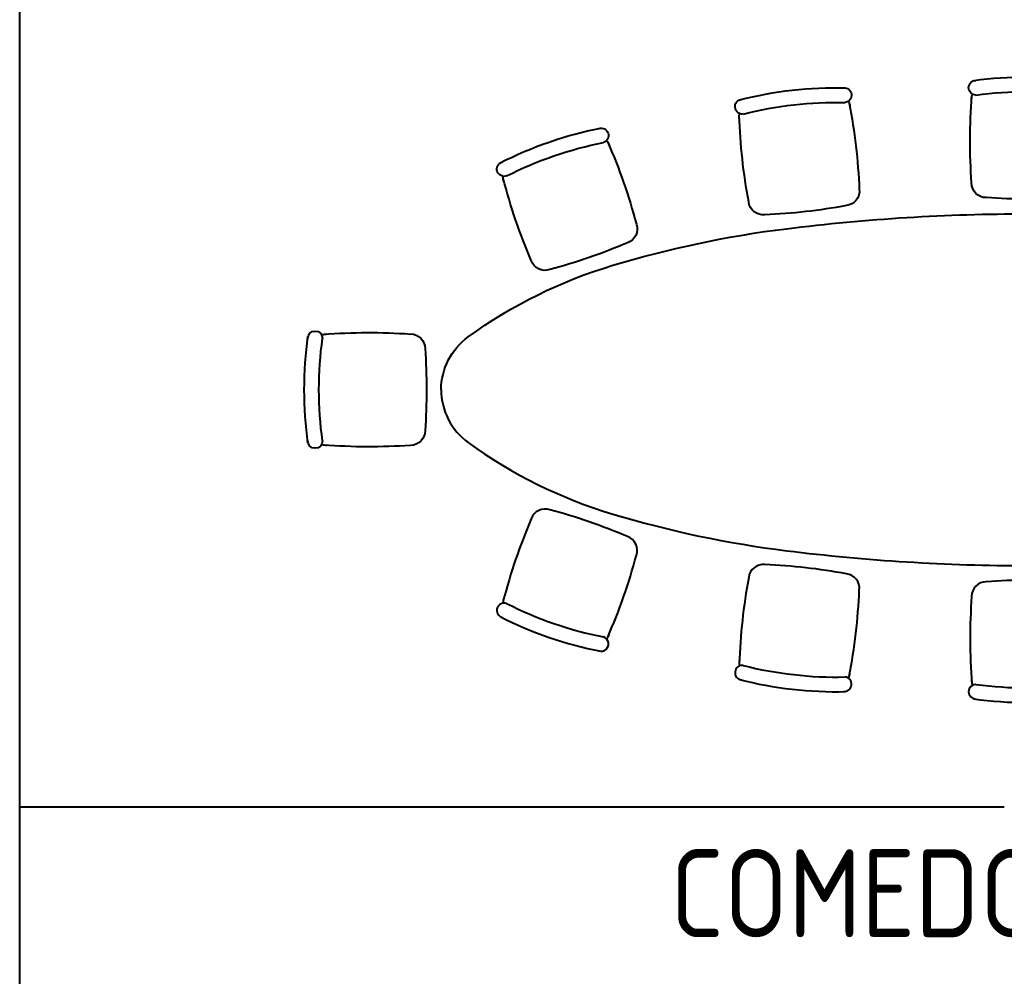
# Model space of a CAD drawing. Header units: millimetres. Extents: x 2198.5 to 2287.8, y 1208.8 to 1298.1.
# Drawn here: x 2205.183 to 2208.543, y 1287.841 to 1291.104 of the extents above; entities that cross this region are included whole.
import ezdxf

# ---------------------------------------------------------------- set-up
doc = ezdxf.new("R2010")
doc.units = ezdxf.units.MM
doc.layers.add('2', color=7, linetype='Continuous')
doc.styles.add('ARCHQUICK', font='ARCHQUIK.SHX')

# ---------------------------------------------------------------- blocks, each defined once
blk = doc.blocks.new('S1')
for centre, radius, start, end in [((0, -1.9682), 1.9682, 85.9211, 94.0789), ((-0.14, -0.055), 0.05, 90, 180), ((0.14, -0.055), 0.05, 0, 90), ((1.7733, -0.195), 1.9682, 175.9211, 184.5569), ((-1.7733, -0.195), 1.9682, 355.4431, 4.0789), ((-0.175, -0.38), 0.025, 90, 270), ((-0.14, -0.3403), 0.05, 180, 197.4466), ((0, 0.9112), 1.2782, 262.131, 277.869), ((0.175, -0.38), 0.025, 270, 90), ((0.14, -0.3403), 0.05, 342.5534, 0), ((0, 0.9112), 1.3282, 262.131, 277.869)]:
    blk.add_arc(centre, radius, start, end)
blk = doc.blocks.new('COMEDOR 4')
for points in [[(1, 2.7156, -0.240474), (1.0919, 2.8957, -0.084039), (1.5858, 3.1398, -0.041981), (2.179, 3.2648, -0.030917), (3, 3.3156, -0.030917), (3.821, 3.2648, -0.041981), (4.4142, 3.1398, -0.084039), (4.9081, 2.8957, -0.240474), (5, 2.7156, -0.240474)], [(1, 2.7156, 0.240474), (1.0919, 2.5355, 0.084039), (1.5858, 2.2913, 0.041981), (2.179, 2.1664, 0.030917), (3, 2.1156, 0.030917), (3.821, 2.1664, 0.041981), (4.4142, 2.2913, 0.084039), (4.9081, 2.5355, 0.240474), (5, 2.7156, 0.240474)]]:
    blk.add_lwpolyline(points, format="xyb")
at = {"xscale": -1}
for p, rotation in [((3, 3.3656), 180.0000000000002), ((2.2443, 3.3229), 186.4691956321363), ((1.5047, 3.1662), 199.0599483330124), ((0.95, 2.7156), 270)]:
    blk.add_blockref('S1', p, dxfattribs=dict(at, rotation=rotation))
for p, rotation in [((1.5047, 2.2649), 340.9400516669875), ((2.2443, 2.1083), 353.5308043678637), ((3, 2.0656), 359.9999999999997)]:
    blk.add_blockref('S1', p, dxfattribs=dict(rotation=rotation))

msp = doc.modelspace()

# ---------------------------------------------------------------- linework, layer by layer
at = {"layer": '2', "color": 4}
for p, q in [((2205.1827, 1267.7813), (2205.1827, 1297.8532)), ((2205.1827, 1288.4187), (2208.5427, 1288.4187))]:
    msp.add_line(p, q, dxfattribs=at)

# ---------------------------------------------------------------- block references
msp.add_blockref('COMEDOR 4', (2205.621, 1287.1263))

# ---------------------------------------------------------------- texts
at = {"layer": '2', "style": 'ARCHQUICK'}
msp.add_text('COMEDOR 4', height=0.3, dxfattribs=at).set_placement((2207.4023, 1287.9745))

doc.saveas('drawing.dxf')
